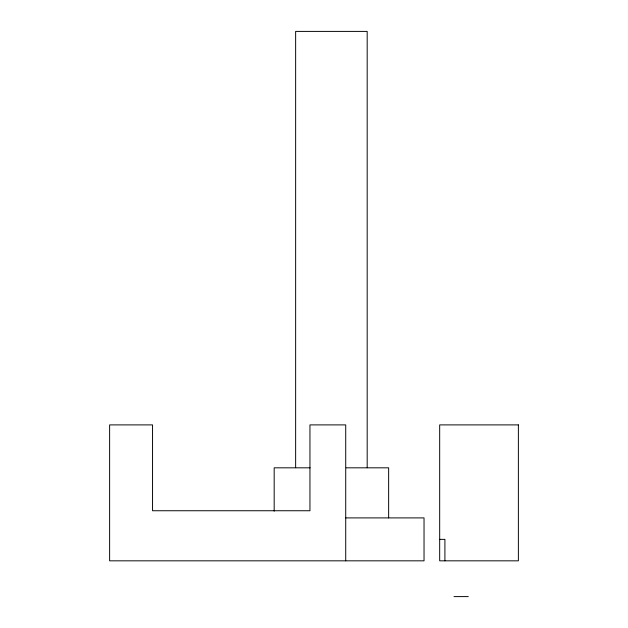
<?xml version="1.0" encoding="UTF-8"?>
<svg xmlns="http://www.w3.org/2000/svg" width="628" height="628" viewBox="0 0 628 628"><rect width="100%" height="100%" fill="white"/><g stroke="black" fill="none" stroke-linecap="round" stroke-linejoin="round"><path stroke-width="0.94" d="M310.154 467.821L274.177 467.821L274.177 511.161M346.224 467.821L388.646 467.821L388.646 517.904M345.793 517.904L424.033 517.904L424.033 560.828L109.625 560.828L109.625 424.897L152.549 424.897L152.549 510.745L309.949 510.745L309.949 424.897L345.722 424.897L345.722 560.828M439.679 539.366L444.907 539.366L444.907 560.828M453.989 596.6L468.3 596.6M367.184 467.687L367.184 31.4L295.639 31.4L295.639 467.687M518.375 424.897L439.679 424.897L439.679 560.828L518.375 560.828L518.375 424.897"/></g></svg>
